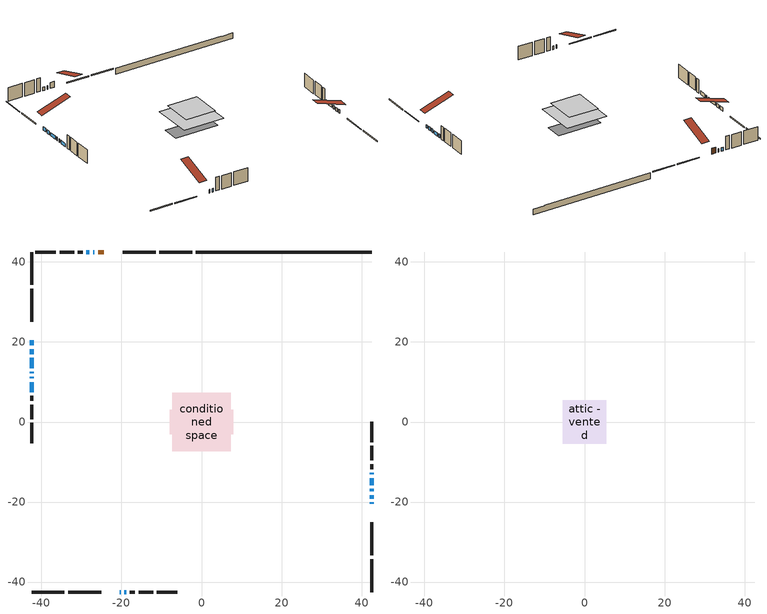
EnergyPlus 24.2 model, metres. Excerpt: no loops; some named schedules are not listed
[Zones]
conditioned space
 floor outside (Floor1 construction): -2.42,-2.42 -2.42,2.42 2.42,2.42 2.42,-2.42 z0.61
 floor adiabatic (AdiabaticFloorConstruction): -7.36,-7.36 -7.36,7.36 7.36,7.36 7.36,-7.36 z3.05
 floor foundation (Slab1 construction): -7.93,-3.05 -7.93,3.05 7.93,3.05 7.93,-3.05 z-1.52
 wall outside (RimJoist1 construction): -2.33,42.49 -10.56,42.49 / -42.49,-42.49 -34.26,-42.49 / -42.49,42.49 -42.49,34.26 / 42.49,-42.49 42.49,-34.26 z0.61:0.91
 wall outside (RimJoist2 construction): -11.49,42.49 -19.72,42.49 / -33.33,-42.49 -25.1,-42.49 / -42.49,33.33 -42.49,25.1 / 42.49,-33.33 42.49,-25.1 z0.61:0.91
 wall outside (AdiabaticWallConstruction 1): -24.39,42.49 -25.84,42.49 z0.61:2.64
 wall outside (AdiabaticWallConstruction): 42.49,-20.43 42.49,-20.06 / -42.49,20.43 -42.49,19.16 / 42.49,-19.13 42.49,-18.28 / -26.77,42.49 -27.09,42.49 / -42.49,18.23 -42.49,16.96 / -42.49,16.03 -42.49,13.49 / -42.49,12.57 -42.49,12.18 / -20.43,-42.49 -20.22,-42.49 / -42.49,11.25 -42.49,10.9 / 42.49,-17.36 42.49,-16.72 / 42.49,-15.79 42.49,-14.04 / 42.49,-13.12 42.49,-12.69 / -28.01,42.49 -28.78,42.49 / -19.29,-42.49 -18.81,-42.49 / -42.49,9.97 -42.49,7.43 z0.61:1.83
 wall outside (Wall1 construction): -29.7,42.49 -30.93,42.49 / -17.89,-42.49 -16.66,-42.49 / -42.49,6.5 -42.49,5.27 / 42.49,-11.76 42.49,-10.53 z0.61:5.49
 wall outside (Wall2 construction): -31.86,42.49 -35.47,42.49 / -15.73,-42.49 -12.12,-42.49 / -42.49,4.35 -42.49,0.74 / 42.49,-9.61 42.49,-6 z0.61:5.49
 wall outside (Wall3 construction): -36.4,42.49 -41.56,42.49 / -11.19,-42.49 -6.03,-42.49 / -42.49,-0.19 -42.49,-5.35 / 42.49,-5.07 42.49,0.09 z0.61:5.49
 wall foundation (FoundationWall1 construction): -1.4,42.49,-1.52 -1.4,42.49,0.61 38.1,42.49,0.61 38.1,42.49,0.45 42.49,42.49,0.45 42.49,42.49,-1.52
 window (WindowConstruction 11): 42.49,-20.43 42.49,-20.06 z0.61:1.83
 window (WindowConstruction 5): -42.49,20.43 -42.49,19.16 z0.61:1.83
 window (WindowConstruction 6): 42.49,-19.13 42.49,-18.28 z0.61:1.83
 window (WindowConstruction 7): -26.77,42.49 -27.08,42.49 z0.61:1.83
 window (WindowConstruction 8): -42.49,18.23 -42.49,16.96 z0.61:1.83
 window (WindowConstruction 9): -42.49,16.03 -42.49,13.49 z0.61:1.83
 window (WindowConstruction 10): -42.49,12.56 -42.49,12.18 z0.61:1.83
 window (WindowConstruction 13): -20.43,-42.49 -20.22,-42.49 z0.61:1.83
 window (WindowConstruction 14): -42.49,11.25 -42.49,10.9 z0.61:1.83
 window (WindowConstruction 12): 42.49,-17.36 42.49,-16.72 z0.61:1.83
 window (WindowConstruction): 42.49,-15.79 42.49,-14.05 z0.61:1.83
 window (WindowConstruction 1): 42.49,-13.12 42.49,-12.69 z0.61:1.83
 window (WindowConstruction 2): -28.01,42.49 -28.77,42.49 z0.61:1.83
 window (WindowConstruction 3): -19.29,-42.49 -18.82,-42.49 z0.61:1.83
 window (WindowConstruction 4): -42.49,9.97 -42.49,7.43 z0.61:1.83
 door (Door): -24.39,42.49 -25.84,42.49 z0.61:2.64
 ceiling adiabatic (AdiabaticFloorConstruction): 7.36,-7.36 7.36,7.36 -7.36,7.36 -7.36,-7.36 z3.05
attic - vented
 floor to conditioned space (Floor2 construction Reversed): -5.48,-5.48 -5.48,5.48 5.48,5.48 5.48,-5.48 z5.49
 roof outside (Roof1 construction): -23.46,42.49,5.49 -23.46,31.82,9.04 -20.65,31.82,9.04 -20.65,42.49,5.49; -21.36,-42.49,5.49 -21.36,-31.82,9.04 -24.17,-31.82,9.04 -24.17,-42.49,5.49; -42.49,21.36,5.49 -31.82,21.36,9.04 -31.82,24.17,9.04 -42.49,24.17,5.49; 42.49,-21.36,5.49 31.82,-21.36,9.04 31.82,-24.17,9.04 42.49,-24.17,5.49
[Building]
Building 1: Terrain=Suburbs
[Site:Location]
Toronto City Centre_ON: Latitude {deg}=43.63; Longitude {deg}=-79.39; Time Zone {hr}=-5; Elevation {m}=77; Keep Site Location Information=Yes
[Site:GroundTemperature:Shallow]
5.01852, 3.26908, 3.12898, 3.95918, 7.29196, 10.6092, 13.4851, 15.3069, 15.4617, 13.9799, 11.1774, 7.9619
[Site:WaterMainsTemperature]
Calculation Method=Schedule; Temperature Schedule=mains temperature schedule
[Material] Roughness=Rough; Thermal Absorptance=0.9
Name | Thickness {m} | Conductivity {W/m-K} | Density {kg/m3} | Specific Heat {J/kg-K} | Solar Absorptance | Visible Absorptance
asphalt or fiberglass shingles | 0.00635 | 0.162714 | 1121.4 | 1465.45 | 0.4 | 0.4
ceiling loosefill ins | 0.169333 | 0.0480833 | 16.02 | 1046.75 | 0.7 | 0.7
ceiling stud and cavity | 0.1397 | 0.107795 | 65.682 | 1177.47 | 0.7 | 0.7
concrete 4.0 in. | 0.1016 | 1.803125 | 2242.8 | 837.4 | 0.7 | 0.7
concrete 8.0 in. | 0.2032 | 1.803125 | 2242.8 | 837.4 | 0.7 | 0.7
door material | 0.04445 | 0.053851 | 512.64 | 1214.23 | 0.7 | 0.7
exterior vertical ins | 0.0457286 | 0.029427 | 32.04 | 1214.23 | 0.7 | 0.7
floor covering | 0.0127 | 0.0433444 | 54.468 | 1339.84 | 0.6 | 0.6
floor rigid ins | 0.103632 | 0.029427 | 32.04 | 1214.23 | 0.7 | 0.7
floor rigid ins 1; wall rigid ins | 0.512978 | 0.029427 | 32.04 | 1214.23 | 0.7 | 0.7
floor stud and cavity | 0.1397 | 0.162845 | 92.3553 | 1139.71 | 0.7 | 0.7
floor stud and cavity 1 | 0.1397 | 1.75129 | 37.0049 | 1207.88 | 0.7 | 0.7
furniture material conditioned space 1 | 0.1524 | 0.115458 | 640.8 | 1214.23 | 0.6 | 0.6
gypsum board | 0.0127 | 0.160291 | 801 | 837.4 | 0.6 | 0.6
gypsum board 1 | 0.0127 | 0.160291 | 801 | 837.4 | 0.7 | 0.7
osb sheathing 0.5 in. | 0.0127 | 0.115458 | 512.64 | 1214.23 | 0.7 | 0.7
osb sheathing 0.75 in. | 0.01905 | 0.115458 | 512.64 | 1214.23 | 0.7 | 0.7
osb sheathing 2.0 in. | 0.0508 | 0.115458 | 512.64 | 1214.23 | 0.7 | 0.7
rim joist rigid ins | 0.051816 | 0.029427 | 32.04 | 1214.23 | 0.7 | 0.7
rim joist stud and cavity | 0.0508 | 0.0405436 | 125.044 | 1163.47 | 0.6 | 0.6
rim joist stud and cavity 1 | 0.0508 | 0.0402607 | 125.044 | 1163.47 | 0.6 | 0.6
wall stud and cavity | 0.1397 | 0.0813726 | 139.0536 | 1170.24 | 0.7 | 0.7
wall stud and cavity 1 | 0.1397 | 0.0809575 | 139.0536 | 1170.24 | 0.7 | 0.7
wall stud and cavity 2 | 0.0889 | 0.380278 | 52.3479 | 1209.89 | 0.7 | 0.7
wall stud and cavity 3 | 0.0889 | 0.391764 | 83.0341 | 1211.67 | 0.7 | 0.7
wood siding | 0.0254 | 0.102417 | 544.68 | 1172.36 | 0.4 | 0.4
wood siding 1; wood siding 2; wood siding 3 | 0.0254 | 0.102417 | 544.68 | 1172.36 | 0.7 | 0.7
[WindowMaterial:SimpleGlazingSystem]
Name | U-Factor {W/m2-K} | Solar Heat Gain Coefficient
WindowMaterial | 2.191708 | 0.59
WindowMaterial 1 | 2.50173 | 0.45
WindowMaterial 10 | 6.83007 | 0.72
WindowMaterial 11 | 2.69308 | 0.36
WindowMaterial 12 | 2.76973 | 0.33
WindowMaterial 2 | 2.333658 | 0.53
WindowMaterial 3 | 2.48753 | 0.46
WindowMaterial 4 | 2.31265 | 0.54
WindowMaterial 5 | 2.24962 | 0.56
WindowMaterial 6 | 2.54318 | 0.43
WindowMaterial 7 | 2.21896 | 0.58
WindowMaterial 8 | 2.515354 | 0.45
WindowMaterial 9 | 6.98735 | 0.66
[Construction]
AdiabaticFloorConstruction: floor stud and cavity 1, floor rigid ins 1, osb sheathing 0.75 in., floor covering
AdiabaticWallConstruction: wood siding 2, wall rigid ins, wall stud and cavity 2, gypsum board
AdiabaticWallConstruction 1: wood siding 3, wall rigid ins, wall stud and cavity 2, gypsum board
Door: door material
Floor1 construction: floor stud and cavity, floor rigid ins, osb sheathing 0.75 in., floor covering
Floor2 construction Reversed: gypsum board, ceiling stud and cavity, ceiling loosefill ins
FoundationWall1 construction: concrete 8.0 in., gypsum board 1
furniture construction conditioned space 1: furniture material conditioned space 1
PartitionWallConstruction: gypsum board, wall stud and cavity 3, gypsum board
RimJoist1 construction: wood siding 1, rim joist rigid ins, osb sheathing 2.0 in., rim joist stud and cavity
RimJoist2 construction: wood siding 1, rim joist rigid ins, osb sheathing 2.0 in., rim joist stud and cavity 1
Roof1 construction: asphalt or fiberglass shingles
Slab1 construction: concrete 4.0 in.
Wall1 construction; Wall2 construction: wood siding, osb sheathing 0.5 in., wall stud and cavity, gypsum board
Wall3 construction: wood siding, osb sheathing 0.5 in., wall stud and cavity 1, gypsum board
WindowConstruction: WindowMaterial
WindowConstruction 1; WindowConstruction 6: WindowMaterial 1
WindowConstruction 10: WindowMaterial 8
WindowConstruction 11: WindowMaterial 9
WindowConstruction 12: WindowMaterial 10
WindowConstruction 13: WindowMaterial 11
WindowConstruction 14: WindowMaterial 12
WindowConstruction 2: WindowMaterial 2
WindowConstruction 3: WindowMaterial 3
WindowConstruction 4: WindowMaterial 4
WindowConstruction 5; WindowConstruction 8: WindowMaterial 5
WindowConstruction 7: WindowMaterial 6
WindowConstruction 9: WindowMaterial 7
[Zone] Multiplier=1; Part of Total Floor Area=Yes
Name | Volume {m3}
attic - vented | 69.308
conditioned space | 781.5
[Space]
Name | Zone | Volume {m3}
attic - vented 1 | attic - vented | 69.308
conditioned space 1 | conditioned space | 781.5
[ZoneInfiltration:EffectiveLeakageArea]
infil attic - vented 1: Zone or Space=attic - vented 1; Schedule=Always On Discrete; Effective Air Leakage Area {cm2}=5053.9; Stack Coefficient=0.000247348; Wind Coefficient=1.06261e-05
[ZoneMixing]
whole house fan mix: Zone or Space=attic - vented; Schedule=Always On Continuous; Design Flow Rate Calculation Method=Flow/Zone; Design Flow Rate {m3/s}=0; Source Zone or Space=conditioned space
[SurfaceProperty:ExposedFoundationPerimeter]
Slab1: Exposed Perimeter Calculation Method=TotalExposedPerimeter; Total Exposed Perimeter {m}=43.891
[InternalMass] Zone or ZoneList=conditioned space; Space or SpaceList=conditioned space 1
Name | Construction | Surface Area {m2}
furniture mass conditioned space 1 | furniture construction conditioned space 1 | 134.648
partition wall mass | PartitionWallConstruction | 336.619
[Lights]
interior lighting: Zone or ZoneList or Space or SpaceList=conditioned space 1; Schedule=interior lighting schedule; Design Level Calculation Method=LightingLevel; Lighting Level {W}=343.2; Return Air Fraction=0; Fraction Radiant=0.6; Fraction Visible=0.2; Fraction Replaceable=1
[People]
occupants: Zone or ZoneList or Space or SpaceList=conditioned space 1; Number of People Schedule=occupants schedule; Number of People Calculation Method=People; Number of People=3; Fraction Radiant=0.314171; Sensible Heat Fraction=0.56303; Activity Level Schedule=occupants activity schedule; Carbon Dioxide Generation Rate {m3/s-W}=0; Enable ASHRAE 55 Comfort Warnings=No; Mean Radiant Temperature Calculation Type=EnclosureAveraged
[ElectricEquipment] Zone or ZoneList or Space or SpaceList=conditioned space 1; Design Level Calculation Method=EquipmentLevel
Name | Schedule | Design Level {W} | Fraction Latent | Fraction Radiant | Fraction Lost
clothes dryer | clothes dryer schedule | 140.772 | 0.015 | 0.081 | 0.85
clothes washer | clothes washer schedule | 32.1985 | 0.03 | 0.162 | 0.7
cooking range | cooking range schedule | 215.147 | 0.08 | 0.432 | 0.2
dishwasher | dishwasher schedule | 66.8632 | 0.3 | 0.18 | 0.4
fridge | fridge schedule | 72.9452 | 0 | 0.6 | 0
mech vent bath fan 0 | mech vent bath fan 0 schedule | 50.2 | 0 | 0 | 1
mech vent house fan | mech vent house fan schedule | 0 | 0 | 0 | 1
mech vent house fan cfis | mech vent house fan cfis schedule | 0 | 0 | 0 | 0
mech vent range fan 0 | mech vent range fan 0 schedule | 57 | 0 | 0 | 1
misc plug loads | misc plug loads schedule | 494.7 | 0.045 | 0.513 | 0.1
whole house fan | Always On Discrete | 0 | 0 | 0 | 1
[OtherEquipment] Zone or ZoneList or Space or SpaceList=conditioned space 1; Design Level Calculation Method=EquipmentLevel
Name | Fuel Type | Schedule | Design Level {W} | Fraction Latent | Fraction Radiant | Fraction Lost
clothes dryer 1 | Electricity | clothes dryer schedule | 0 | 0.015 | 0.081 | 0.85
cooking range 1 | Electricity | cooking range schedule | 0 | 0.08 | 0.432 | 0.2
general water use latent | None | general water use schedule | 62.594 | 1 | 0 | 0
general water use sensible | None | general water use schedule | -61.6891 | 0 | 0.6 | 0
mech vent house fan latent load | None | Always On Discrete | 0 | 1 | 0 | 0
mech vent house fan sensible load | None | Always On Discrete | 0 | 0 | 0 | 0
water heater energy adjustment1 | NaturalGas | Always On Discrete | 0.01 | 0 | 0 | 1
[ZoneInfiltration:DesignFlowRate] Zone or ZoneList or Space or SpaceList=conditioned space 1; Schedule=Always On Discrete; Design Flow Rate Calculation Method=Flow/Zone; Design Flow Rate {m3/s}=0
infil flow; natural vent flow; whole house fan flow
[AvailabilityManager:Scheduled]
central ac and furnace airloop Availability Manager: Schedule=Always On Discrete
[Foundation:Kiva]
Foundation Kiva 1: Initial Indoor Air Temperature {C}=18; Wall Height Above Grade {m}=0.609996; Wall Depth Below Slab {m}=0.2032; Custom Block Material Name 1=exterior vertical ins; Custom Block Depth 1 {m}=2.13; Custom Block X Position 1 {m}=0.2159; Custom Block Z Position 1 {m}=0
[Foundation:Kiva:Settings]
Soil Conductivity {W/m-K}=0.849921; Soil Density {kg/m3}=1842.3; Soil Specific Heat {J/kg-K}=418.7; Ground Solar Absorptivity=0.9; Ground Thermal Absorptivity=0.9; Ground Surface Roughness {m}=0.03; Far-Field Width {m}=40; Deep-Ground Boundary Condition=ZeroFlux; Deep-Ground Depth {m}=40; Minimum Cell Dimension {m}=0.2; Maximum Cell Growth Coefficient=3; Simulation Timestep=Timestep
[Exterior:Lights]
exterior lighting: Schedule=exterior lighting schedule; Design Level {W}=75.6
[EnergyManagementSystem:GlobalVariable]
central_ac_and_furnace_airloop_Fan_RTF
infil_program_Qfan
infil_program_Qinf
natural_vent_program_Qnv
natural_vent_program_Qwhf
[EnergyManagementSystem:Sensor]
Name | Output:Variable or Output:Meter Index Key | Output:Variable or Output:Meter
airflow_gain | infil flow | Infiltration Sensible Heat Gain Energy
airflow_gain_1 | natural vent flow | Infiltration Sensible Heat Gain Energy
airflow_gain_2 | whole house fan flow | Infiltration Sensible Heat Gain Energy
airflow_loss | infil flow | Infiltration Sensible Heat Loss Energy
airflow_loss_1 | natural vent flow | Infiltration Sensible Heat Loss Energy
airflow_loss_2 | whole house fan flow | Infiltration Sensible Heat Loss Energy
clg_load_cond |  | Cooling:EnergyTransfer:Zone:CONDITIONED SPACE
clg_sp_s; clg_sp_s_1 | cooling setpoint | Schedule Value
clothes_dryer_exhaust_0_sch_s | clothes dryer exhaust 0 schedule | Schedule Value
cool_season | cooling season schedule | Schedule Value
htg_load_cond |  | Heating:EnergyTransfer:Zone:CONDITIONED SPACE
htg_sp_s; htg_sp_s_1 | heating setpoint | Schedule Value
ig_ee_conv | clothes dryer | Electric Equipment Convective Heating Energy
ig_ee_conv_2 | cooking range | Electric Equipment Convective Heating Energy
ig_ee_conv_4 | fridge | Electric Equipment Convective Heating Energy
ig_ee_conv_5 | misc plug loads | Electric Equipment Convective Heating Energy
ig_ee_conv_6 | whole house fan | Electric Equipment Convective Heating Energy
ig_ee_rad | clothes dryer | Electric Equipment Radiant Heating Energy
ig_ee_rad_2 | cooking range | Electric Equipment Radiant Heating Energy
ig_ee_rad_4 | fridge | Electric Equipment Radiant Heating Energy
ig_ee_rad_5 | misc plug loads | Electric Equipment Radiant Heating Energy
ig_ee_rad_6 | whole house fan | Electric Equipment Radiant Heating Energy
ig_lgt_conv | interior lighting | Lights Convective Heating Energy
ig_lgt_rad | interior lighting | Lights Radiant Heating Energy
ig_lgt_vis | interior lighting | Lights Visible Radiation Heating Energy
ig_oe_conv | clothes dryer 1 | Other Equipment Convective Heating Energy
ig_oe_conv_1 | cooking range 1 | Other Equipment Convective Heating Energy
ig_oe_conv_2 | general water use latent | Other Equipment Convective Heating Energy
ig_oe_conv_3 | general water use sensible | Other Equipment Convective Heating Energy
ig_oe_conv_4 | water heater energy adjustment1 | Other Equipment Convective Heating Energy
ig_oe_rad | clothes dryer 1 | Other Equipment Radiant Heating Energy
ig_oe_rad_1 | cooking range 1 | Other Equipment Radiant Heating Energy
ig_oe_rad_2 | general water use latent | Other Equipment Radiant Heating Energy
ig_oe_rad_3 | general water use sensible | Other Equipment Radiant Heating Energy
ig_oe_rad_4 | water heater energy adjustment1 | Other Equipment Radiant Heating Energy
ig_ppl_conv | occupants | People Convective Heating Energy
ig_ppl_rad | occupants | People Radiant Heating Energy
im_conv | furniture mass conditioned space 1 | Surface Inside Face Convection Heat Gain Energy
im_conv_1 | partition wall mass | Surface Inside Face Convection Heat Gain Energy
im_ig | furniture mass conditioned space 1 | Surface Inside Face Internal Gains Radiation Heat Gain Energy
im_ig_1 | partition wall mass | Surface Inside Face Internal Gains Radiation Heat Gain Energy
im_lgt | furniture mass conditioned space 1 | Surface Inside Face Lights Radiation Heat Gain Energy
im_lgt_1 | partition wall mass | Surface Inside Face Lights Radiation Heat Gain Energy
im_sol | furniture mass conditioned space 1 | Surface Inside Face Solar Radiation Heat Gain Energy
im_sol_1 | partition wall mass | Surface Inside Face Solar Radiation Heat Gain Energy
im_surf | furniture mass conditioned space 1 | Surface Inside Face Net Surface Thermal Radiation Heat Gain Energy
im_surf_1 | partition wall mass | Surface Inside Face Net Surface Thermal Radiation Heat Gain Energy
mech_vent_bath_fan_0_sch_s | mech vent bath fan 0 schedule | Schedule Value
mech_vent_range_fan_0_sch_s | mech vent range fan 0 schedule | Schedule Value
mv_conv | mech vent bath fan 0 | Electric Equipment Convective Heating Energy
mv_conv_1 | mech vent house fan | Electric Equipment Convective Heating Energy
mv_conv_2 | mech vent house fan cfis | Electric Equipment Convective Heating Energy
mv_conv_3 | mech vent range fan 0 | Electric Equipment Convective Heating Energy
mv_conv_4 | mech vent house fan latent load | Other Equipment Convective Heating Energy
mv_conv_5 | mech vent house fan sensible load | Other Equipment Convective Heating Energy
mv_rad | mech vent bath fan 0 | Electric Equipment Radiant Heating Energy
mv_rad_1 | mech vent house fan | Electric Equipment Radiant Heating Energy
mv_rad_2 | mech vent house fan cfis | Electric Equipment Radiant Heating Energy
mv_rad_3 | mech vent range fan 0 | Electric Equipment Radiant Heating Energy
mv_rad_4 | mech vent house fan latent load | Other Equipment Radiant Heating Energy
mv_rad_5 | mech vent house fan sensible load | Other Equipment Radiant Heating Energy
natural_vent_s | natural vent schedule | Schedule Value
out_pb_s |  | Site Outdoor Air Barometric Pressure
out_wt_s |  | Site Outdoor Air Humidity Ratio
site_vw_s |  | Site Wind Speed
ss_back_out | Window1 | Surface Window Shortwave from Zone Back Out Window Heat Transfer Rate
ss_back_out_1 | Window11 | Surface Window Shortwave from Zone Back Out Window Heat Transfer Rate
ss_back_out_10 | Window4 | Surface Window Shortwave from Zone Back Out Window Heat Transfer Rate
ss_back_out_11 | Window5 | Surface Window Shortwave from Zone Back Out Window Heat Transfer Rate
ss_back_out_12 | Window6 | Surface Window Shortwave from Zone Back Out Window Heat Transfer Rate
ss_back_out_13 | Window7 | Surface Window Shortwave from Zone Back Out Window Heat Transfer Rate
ss_back_out_14 | Window8 | Surface Window Shortwave from Zone Back Out Window Heat Transfer Rate
ss_back_out_2 | Window12 | Surface Window Shortwave from Zone Back Out Window Heat Transfer Rate
ss_back_out_3 | Window14 | Surface Window Shortwave from Zone Back Out Window Heat Transfer Rate
ss_back_out_4 | Window15 | Surface Window Shortwave from Zone Back Out Window Heat Transfer Rate
ss_back_out_5 | Window16 | Surface Window Shortwave from Zone Back Out Window Heat Transfer Rate
ss_back_out_6 | Window17 | Surface Window Shortwave from Zone Back Out Window Heat Transfer Rate
ss_back_out_7 | Window18 | Surface Window Shortwave from Zone Back Out Window Heat Transfer Rate
ss_back_out_8 | Window19 | Surface Window Shortwave from Zone Back Out Window Heat Transfer Rate
ss_back_out_9 | Window2 | Surface Window Shortwave from Zone Back Out Window Heat Transfer Rate
ss_conv | Door1 | Surface Inside Face Convection Heat Gain Energy
ss_conv_1 | Window1 | Surface Inside Face Convection Heat Gain Energy
ss_conv_10 | Window2 | Surface Inside Face Convection Heat Gain Energy
ss_conv_11 | Window4 | Surface Inside Face Convection Heat Gain Energy
ss_conv_12 | Window5 | Surface Inside Face Convection Heat Gain Energy
ss_conv_13 | Window6 | Surface Inside Face Convection Heat Gain Energy
ss_conv_14 | Window7 | Surface Inside Face Convection Heat Gain Energy
ss_conv_15 | Window8 | Surface Inside Face Convection Heat Gain Energy
ss_conv_2 | Window11 | Surface Inside Face Convection Heat Gain Energy
ss_conv_3 | Window12 | Surface Inside Face Convection Heat Gain Energy
ss_conv_4 | Window14 | Surface Inside Face Convection Heat Gain Energy
ss_conv_5 | Window15 | Surface Inside Face Convection Heat Gain Energy
ss_conv_6 | Window16 | Surface Inside Face Convection Heat Gain Energy
ss_conv_7 | Window17 | Surface Inside Face Convection Heat Gain Energy
ss_conv_8 | Window18 | Surface Inside Face Convection Heat Gain Energy
ss_conv_9 | Window19 | Surface Inside Face Convection Heat Gain Energy
ss_ig | Door1 | Surface Inside Face Internal Gains Radiation Heat Gain Energy
ss_ig_1 | Window1 | Surface Inside Face Internal Gains Radiation Heat Gain Energy
ss_ig_10 | Window2 | Surface Inside Face Internal Gains Radiation Heat Gain Energy
ss_ig_11 | Window4 | Surface Inside Face Internal Gains Radiation Heat Gain Energy
ss_ig_12 | Window5 | Surface Inside Face Internal Gains Radiation Heat Gain Energy
ss_ig_13 | Window6 | Surface Inside Face Internal Gains Radiation Heat Gain Energy
ss_ig_14 | Window7 | Surface Inside Face Internal Gains Radiation Heat Gain Energy
ss_ig_15 | Window8 | Surface Inside Face Internal Gains Radiation Heat Gain Energy
ss_ig_2 | Window11 | Surface Inside Face Internal Gains Radiation Heat Gain Energy
ss_ig_3 | Window12 | Surface Inside Face Internal Gains Radiation Heat Gain Energy
ss_ig_4 | Window14 | Surface Inside Face Internal Gains Radiation Heat Gain Energy
ss_ig_5 | Window15 | Surface Inside Face Internal Gains Radiation Heat Gain Energy
ss_ig_6 | Window16 | Surface Inside Face Internal Gains Radiation Heat Gain Energy
ss_ig_7 | Window17 | Surface Inside Face Internal Gains Radiation Heat Gain Energy
ss_ig_8 | Window18 | Surface Inside Face Internal Gains Radiation Heat Gain Energy
ss_ig_9 | Window19 | Surface Inside Face Internal Gains Radiation Heat Gain Energy
ss_lgt | Door1 | Surface Inside Face Lights Radiation Heat Gain Energy
ss_sol | Door1 | Surface Inside Face Solar Radiation Heat Gain Energy
ss_surf | Door1 | Surface Inside Face Net Surface Thermal Radiation Heat Gain Energy
ss_surf_1 | Window1 | Surface Inside Face Net Surface Thermal Radiation Heat Gain Energy
ss_surf_10 | Window2 | Surface Inside Face Net Surface Thermal Radiation Heat Gain Energy
ss_surf_11 | Window4 | Surface Inside Face Net Surface Thermal Radiation Heat Gain Energy
ss_surf_12 | Window5 | Surface Inside Face Net Surface Thermal Radiation Heat Gain Energy
ss_surf_13 | Window6 | Surface Inside Face Net Surface Thermal Radiation Heat Gain Energy
ss_surf_14 | Window7 | Surface Inside Face Net Surface Thermal Radiation Heat Gain Energy
ss_surf_15 | Window8 | Surface Inside Face Net Surface Thermal Radiation Heat Gain Energy
ss_surf_2 | Window11 | Surface Inside Face Net Surface Thermal Radiation Heat Gain Energy
ss_surf_3 | Window12 | Surface Inside Face Net Surface Thermal Radiation Heat Gain Energy
ss_surf_4 | Window14 | Surface Inside Face Net Surface Thermal Radiation Heat Gain Energy
ss_surf_5 | Window15 | Surface Inside Face Net Surface Thermal Radiation Heat Gain Energy
ss_surf_6 | Window16 | Surface Inside Face Net Surface Thermal Radiation Heat Gain Energy
ss_surf_7 | Window17 | Surface Inside Face Net Surface Thermal Radiation Heat Gain Energy
ss_surf_8 | Window18 | Surface Inside Face Net Surface Thermal Radiation Heat Gain Energy
ss_surf_9 | Window19 | Surface Inside Face Net Surface Thermal Radiation Heat Gain Energy
ss_trans_in | Window1 | Surface Window Transmitted Solar Radiation Rate
ss_trans_in_1 | Window11 | Surface Window Transmitted Solar Radiation Rate
ss_trans_in_10 | Window4 | Surface Window Transmitted Solar Radiation Rate
ss_trans_in_11 | Window5 | Surface Window Transmitted Solar Radiation Rate
ss_trans_in_12 | Window6 | Surface Window Transmitted Solar Radiation Rate
ss_trans_in_13 | Window7 | Surface Window Transmitted Solar Radiation Rate
ss_trans_in_14 | Window8 | Surface Window Transmitted Solar Radiation Rate
ss_trans_in_2 | Window12 | Surface Window Transmitted Solar Radiation Rate
ss_trans_in_3 | Window14 | Surface Window Transmitted Solar Radiation Rate
ss_trans_in_4 | Window15 | Surface Window Transmitted Solar Radiation Rate
ss_trans_in_5 | Window16 | Surface Window Transmitted Solar Radiation Rate
ss_trans_in_6 | Window17 | Surface Window Transmitted Solar Radiation Rate
ss_trans_in_7 | Window18 | Surface Window Transmitted Solar Radiation Rate
ss_trans_in_8 | Window19 | Surface Window Transmitted Solar Radiation Rate
ss_trans_in_9 | Window2 | Surface Window Transmitted Solar Radiation Rate
ss_trans_out | Window1 | Surface Inside Face Initial Transmitted Diffuse Transmitted Out Window Solar Radiation Rate
ss_trans_out_1 | Window11 | Surface Inside Face Initial Transmitted Diffuse Transmitted Out Window Solar Radiation Rate
ss_trans_out_10 | Window4 | Surface Inside Face Initial Transmitted Diffuse Transmitted Out Window Solar Radiation Rate
ss_trans_out_11 | Window5 | Surface Inside Face Initial Transmitted Diffuse Transmitted Out Window Solar Radiation Rate
